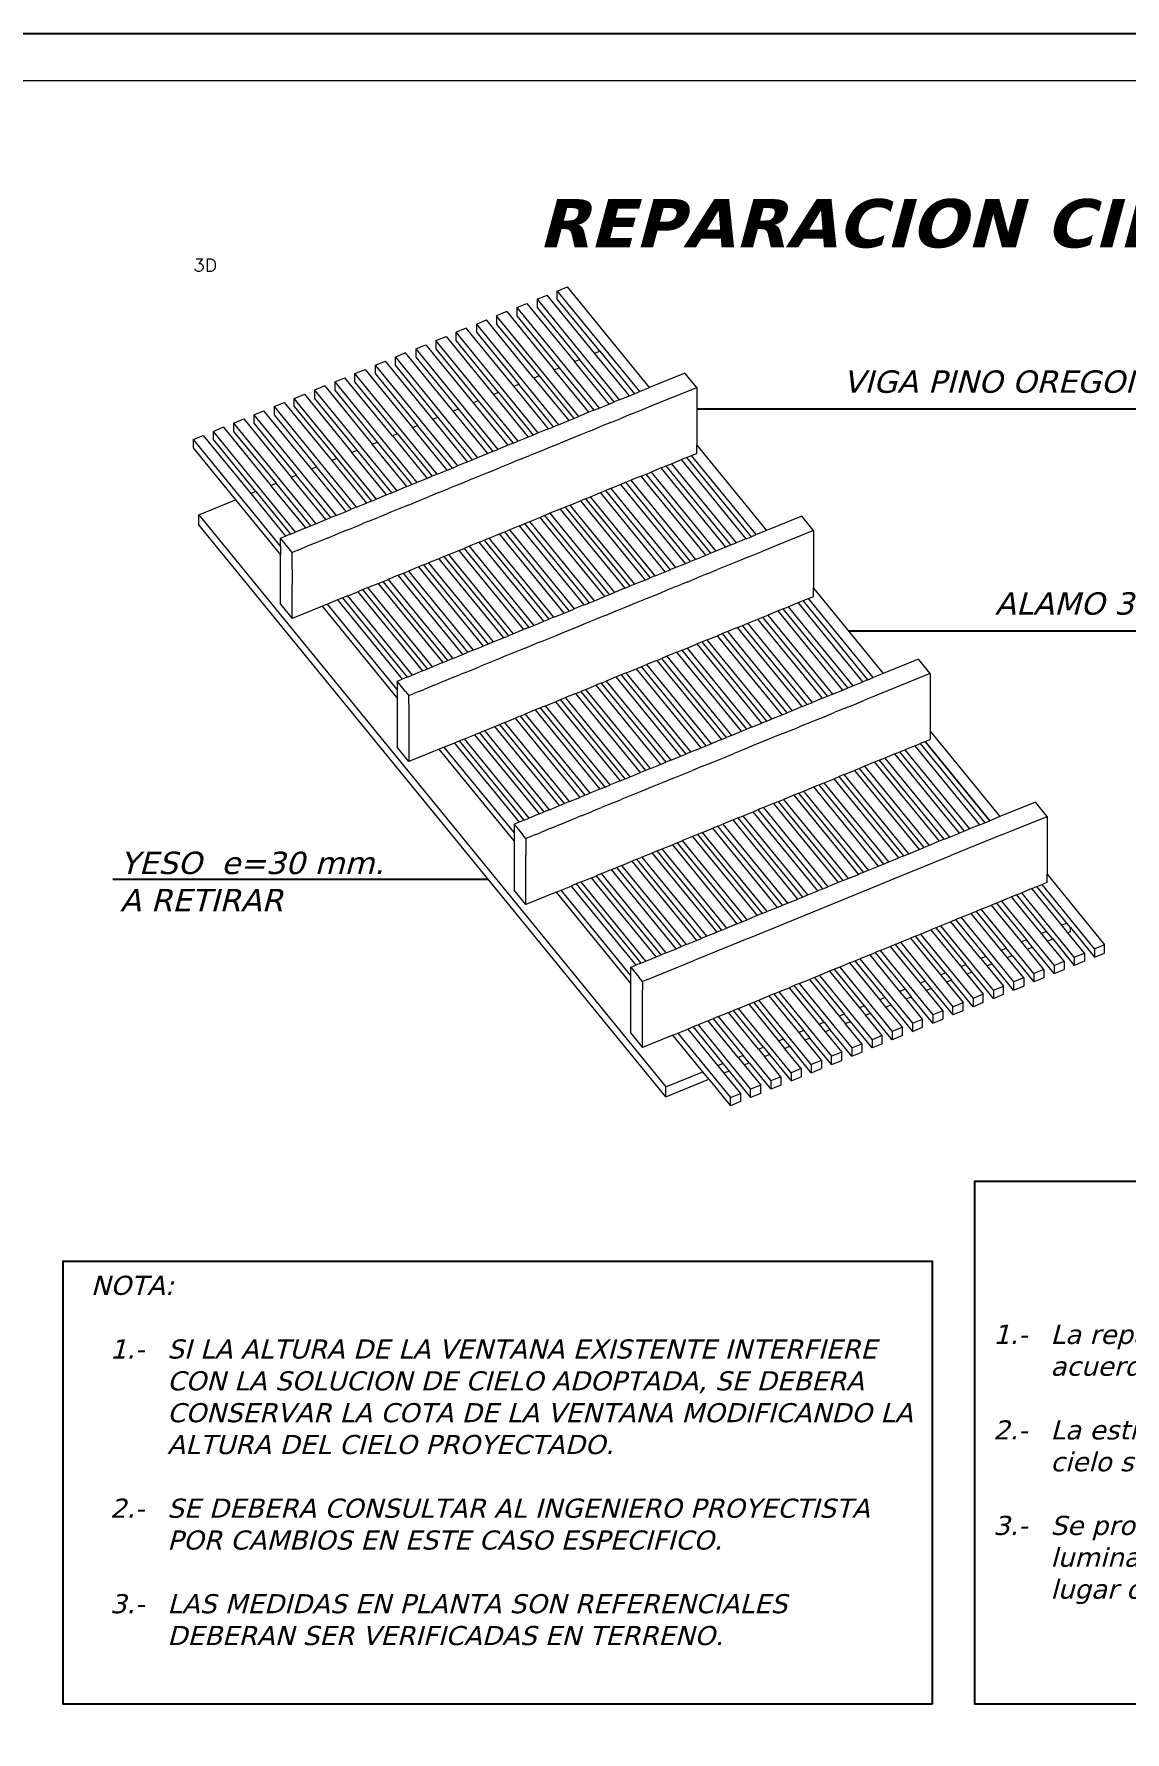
# Model space of a CAD drawing. Header units: millimetres. Extents: x 16 to 499, y 22 to 82.
# Drawn here: x 89.99 to 113.35, y 45.28 to 81.63 of the extents above; entities that cross this region are included whole.
import ezdxf
from ezdxf.enums import TextEntityAlignment as Align

# ---------------------------------------------------------------- set-up
doc = ezdxf.new("R2010")
doc.units = ezdxf.units.MM
doc.layers.add('08', color=8, linetype='Continuous')
doc.layers.add('GC_Formato Gases Clínicos', color=7, linetype='Continuous')
for name, color, linetype, lineweight in [('BARRAS_DE_ACERO', 7, 'Continuous', 9), ('MUROS', 7, 'Continuous', 18), ('TITULOS', 9, 'Continuous', 0)]:
    doc.layers.add(name, color=color, linetype=linetype, lineweight=lineweight)
doc.styles.add('1', font='romans.shx', dxfattribs={"height": 40})
doc.styles.add('CYPETXT', font='romans__.ttf', dxfattribs={"height": 0.2})
doc.styles.add('style2', font='arial.ttf')
pattern_1 = [(0, (0, 0), (0, 6.985), [5.08, -1.905]), (90, (0, 0), (-6.985, 4e-16), [5.08, -1.905])]

msp = doc.modelspace()

# ---------------------------------------------------------------- hatches: boundary and pattern name
h = msp.add_hatch()
h.set_pattern_fill('ANGLE', color=3)
h.set_pattern_definition(pattern_1)
edge = h.paths.add_edge_path()
edge.add_arc((83.011, 69.767), 0.214, 0, 360)
edge = h.paths.add_edge_path()
edge.add_arc((80.594, 68.363), 0.214, 0, 360)
edge = h.paths.add_edge_path()
edge.add_arc((78.152, 66.953), 0.214, 0, 360)
edge = h.paths.add_edge_path()
edge.add_arc((103.928, 69.739), 0.124, 0, 360)
h = msp.add_hatch()
h.set_pattern_fill('ANGLE', color=3)
h.set_pattern_definition(pattern_1)
edge = h.paths.add_edge_path()
edge.add_arc((103.928, 69.739), 0.124, 0, 360)

# ---------------------------------------------------------------- linework, layer by layer
at = {"color": 2}
for p, q in [((104.179, 73.602), (123.979, 73.602)), ((107.425, 68.851), (121.67, 68.851)), ((91.684, 63.534), (99.714, 63.534))]:
    msp.add_line(p, q, dxfattribs=at)
for points in [[(129.842, 45.87), (110.13, 45.87), (110.13, 57.068), (129.842, 57.068)], [(109.219, 45.87), (90.617, 45.87), (90.617, 55.36), (109.219, 55.36)]]:
    msp.add_lwpolyline(points, close=True, dxfattribs=at)
at = {"layer": '08', "linetype": 'Continuous'}
msp.add_lwpolyline([(16.224, 81.63), (16.224, 22.23), (133.626, 22.23), (133.626, 81.63), (16.224, 81.63)], dxfattribs=at)
at = {"layer": 'BARRAS_DE_ACERO'}
for p, q in [((100.763, 75.95), (100.979, 76.038)), ((101.995, 74.794), (100.979, 76.038)), ((101.196, 76.127), (101.412, 76.215)), ((101.196, 76.127), (102.954, 73.973)), ((101.196, 75.95), (101.196, 76.127)), ((100.113, 75.685), (99.897, 75.596)), ((100.113, 75.685), (101.129, 74.441)), ((100.33, 75.773), (100.546, 75.862)), ((100.33, 75.773), (102.089, 73.619)), ((100.33, 75.773), (100.33, 75.596)), ((100.546, 75.862), (101.562, 74.618)), ((100.763, 75.95), (102.521, 73.796)), ((100.763, 75.95), (100.763, 75.773)), ((100.763, 75.773), (101.67, 74.662)), ((102.103, 74.839), (101.196, 75.95)), ((99.247, 75.331), (99.03, 75.243)), ((100.263, 74.087), (99.247, 75.331)), ((99.464, 75.42), (99.68, 75.508)), ((99.464, 75.42), (101.223, 73.265)), ((99.464, 75.42), (99.464, 75.243)), ((100.696, 74.264), (99.68, 75.508)), ((101.656, 73.442), (99.897, 75.596)), ((99.897, 75.596), (99.897, 75.42)), ((99.897, 75.42), (100.804, 74.308)), ((100.33, 75.596), (101.237, 74.485)), ((98.164, 74.889), (98.381, 74.978)), ((98.381, 74.978), (99.397, 73.734)), ((98.597, 75.066), (98.814, 75.154)), ((100.356, 72.912), (98.597, 75.066)), ((98.597, 75.066), (98.597, 74.889)), ((98.814, 75.154), (99.83, 73.91)), ((100.789, 73.089), (99.03, 75.243)), ((99.03, 75.066), (99.03, 75.243)), ((99.938, 73.955), (99.03, 75.066)), ((99.464, 75.243), (100.371, 74.131)), ((97.298, 74.536), (97.515, 74.624)), ((97.298, 74.536), (99.057, 72.381)), ((97.298, 74.536), (97.298, 74.359)), ((98.531, 73.38), (97.515, 74.624)), ((97.948, 74.801), (97.731, 74.713)), ((97.731, 74.713), (99.49, 72.558)), ((97.731, 74.536), (97.731, 74.713)), ((98.639, 73.424), (97.731, 74.536)), ((98.964, 73.557), (97.948, 74.801)), ((98.164, 74.889), (99.923, 72.735)), ((98.164, 74.889), (98.164, 74.713)), ((98.164, 74.713), (99.072, 73.601)), ((98.597, 74.889), (99.505, 73.778)), ((101.562, 74.618), (101.67, 74.662)), ((101.995, 74.794), (102.103, 74.839)), ((102.738, 73.884), (101.995, 74.794)), ((96.432, 74.182), (96.649, 74.271)), ((96.432, 74.182), (98.192, 72.028)), ((96.432, 74.182), (96.432, 74.005)), ((97.665, 73.027), (96.649, 74.271)), ((96.865, 74.359), (97.082, 74.447)), ((98.624, 72.205), (96.865, 74.359)), ((96.865, 74.182), (96.865, 74.359)), ((97.773, 73.071), (96.865, 74.182)), ((97.082, 74.447), (98.098, 73.203)), ((97.298, 74.359), (98.206, 73.248)), ((100.804, 74.308), (101.547, 73.398)), ((101.129, 74.441), (101.237, 74.485)), ((101.872, 73.531), (101.129, 74.441)), ((101.237, 74.485), (101.98, 73.575)), ((103.929, 74.37), (103.171, 74.061)), ((104.179, 74.064), (103.929, 74.37)), ((95.566, 73.829), (95.783, 73.917)), ((97.325, 71.674), (95.566, 73.829)), ((95.566, 73.652), (95.566, 73.829)), ((95.783, 73.917), (96.799, 72.673)), ((96.216, 74.094), (95.999, 74.005)), ((95.999, 74.005), (97.758, 71.851)), ((95.999, 74.005), (95.999, 73.829)), ((95.999, 73.829), (96.907, 72.717)), ((96.216, 74.094), (97.232, 72.85)), ((96.432, 74.005), (97.34, 72.894)), ((99.938, 73.955), (100.681, 73.044)), ((100.263, 74.087), (100.371, 74.131)), ((101.006, 73.177), (100.263, 74.087)), ((102.521, 73.796), (102.738, 73.884)), ((102.738, 73.884), (102.846, 73.928)), ((103.204, 73.666), (104.179, 74.064)), ((104.179, 74.064), (104.179, 72.827)), ((94.7, 73.475), (94.917, 73.564)), ((94.7, 73.475), (94.7, 73.298)), ((95.133, 73.652), (95.35, 73.74)), ((95.133, 73.652), (96.892, 71.498)), ((95.133, 73.652), (95.133, 73.475)), ((95.133, 73.475), (96.041, 72.364)), ((95.35, 73.74), (96.366, 72.496)), ((95.566, 73.652), (96.474, 72.54)), ((98.964, 73.557), (99.072, 73.601)), ((99.707, 72.647), (98.964, 73.557)), ((99.072, 73.601), (99.815, 72.691)), ((99.505, 73.778), (100.248, 72.868)), ((101.872, 73.531), (101.656, 73.442)), ((101.98, 73.575), (101.872, 73.531)), ((101.98, 73.575), (102.089, 73.619)), ((102.521, 73.796), (102.413, 73.752)), ((102.771, 73.49), (102.555, 73.401)), ((102.771, 73.49), (102.988, 73.578)), ((102.988, 73.578), (103.204, 73.666)), ((94.051, 73.21), (93.834, 73.122)), ((95.593, 70.967), (93.834, 73.122)), ((93.834, 72.945), (93.834, 73.122)), ((94.051, 73.21), (95.067, 71.966)), ((94.267, 73.298), (94.484, 73.387)), ((94.267, 73.298), (94.267, 73.122)), ((94.267, 73.122), (95.175, 72.01)), ((94.484, 73.387), (95.5, 72.143)), ((94.7, 73.298), (95.608, 72.187)), ((98.098, 73.203), (98.206, 73.248)), ((98.841, 72.293), (98.098, 73.203)), ((98.531, 73.38), (98.639, 73.424)), ((99.274, 72.47), (98.531, 73.38)), ((100.789, 73.089), (100.681, 73.044)), ((101.006, 73.177), (100.789, 73.089)), ((101.223, 73.265), (101.114, 73.221)), ((101.223, 73.265), (101.439, 73.354)), ((101.905, 73.136), (101.689, 73.048)), ((101.905, 73.136), (102.122, 73.224)), ((102.338, 73.313), (102.122, 73.224)), ((102.338, 73.313), (102.555, 73.401)), ((93.401, 72.945), (93.618, 73.033)), ((93.401, 72.945), (93.401, 72.768)), ((93.401, 72.768), (94.309, 71.657)), ((93.618, 73.033), (94.634, 71.789)), ((94.742, 71.833), (93.834, 72.945)), ((96.799, 72.673), (96.907, 72.717)), ((96.907, 72.717), (97.65, 71.807)), ((97.232, 72.85), (97.34, 72.894)), ((97.975, 71.939), (97.232, 72.85)), ((97.34, 72.894), (98.083, 71.984)), ((97.773, 73.071), (98.516, 72.16)), ((99.815, 72.691), (99.923, 72.735)), ((100.14, 72.823), (99.923, 72.735)), ((100.248, 72.868), (100.14, 72.823)), ((100.248, 72.868), (100.356, 72.912)), ((100.573, 73), (100.356, 72.912)), ((100.681, 73.044), (100.573, 73)), ((100.823, 72.694), (101.039, 72.782)), ((101.039, 72.782), (101.256, 72.871)), ((101.689, 73.048), (101.256, 72.871)), ((104.179, 72.827), (105.671, 70.999)), ((104.179, 72.65), (104.179, 72.827)), ((95.933, 72.32), (96.041, 72.364)), ((96.474, 72.54), (97.217, 71.63)), ((97.542, 71.763), (96.799, 72.673)), ((98.949, 72.337), (99.057, 72.381)), ((99.274, 72.47), (99.057, 72.381)), ((99.49, 72.558), (99.382, 72.514)), ((99.707, 72.647), (99.49, 72.558)), ((99.815, 72.691), (99.707, 72.647)), ((100.173, 72.429), (99.957, 72.34)), ((100.39, 72.517), (100.173, 72.429)), ((100.39, 72.517), (100.606, 72.606)), ((100.823, 72.694), (100.606, 72.606)), ((104.913, 70.69), (103.529, 72.385)), ((103.637, 72.429), (103.854, 72.517)), ((103.637, 72.429), (105.021, 70.734)), ((103.962, 72.561), (103.854, 72.517)), ((105.238, 70.822), (103.854, 72.517)), ((103.962, 72.561), (104.071, 72.606)), ((103.962, 72.561), (105.346, 70.866)), ((104.071, 72.606), (104.179, 72.65)), ((105.455, 70.911), (104.071, 72.606)), ((95.067, 71.966), (95.175, 72.01)), ((95.5, 72.143), (95.608, 72.187)), ((96.243, 71.232), (95.5, 72.143)), ((98.408, 72.116), (98.192, 72.028)), ((98.624, 72.205), (98.841, 72.293)), ((99.091, 71.987), (98.874, 71.898)), ((99.091, 71.987), (99.307, 72.075)), ((99.74, 72.252), (99.957, 72.34)), ((102.663, 72.031), (102.555, 71.987)), ((103.939, 70.292), (102.555, 71.987)), ((102.663, 72.031), (102.772, 72.075)), ((102.988, 72.164), (102.772, 72.075)), ((102.772, 72.075), (104.156, 70.38)), ((104.372, 70.469), (102.988, 72.164)), ((103.421, 72.341), (103.205, 72.252)), ((103.205, 72.252), (104.589, 70.557)), ((93.519, 71.334), (94.309, 71.657)), ((94.309, 71.657), (95.269, 70.481)), ((94.742, 71.833), (95.485, 70.923)), ((95.81, 71.056), (95.067, 71.966)), ((97.217, 71.63), (97.109, 71.586)), ((97.217, 71.63), (97.325, 71.674)), ((97.542, 71.763), (97.325, 71.674)), ((97.975, 71.939), (97.758, 71.851)), ((98.008, 71.545), (98.225, 71.633)), ((98.225, 71.633), (98.442, 71.722)), ((98.658, 71.81), (98.442, 71.722)), ((98.658, 71.81), (98.874, 71.898)), ((101.472, 71.545), (101.689, 71.633)), ((101.797, 71.678), (101.905, 71.722)), ((101.797, 71.678), (103.181, 69.983)), ((103.289, 70.027), (101.905, 71.722)), ((103.506, 70.115), (102.122, 71.81)), ((102.339, 71.899), (103.723, 70.204)), ((93.519, 71.334), (103.519, 59.087)), ((93.519, 71.122), (93.519, 71.334)), ((96.459, 71.321), (96.351, 71.277)), ((96.892, 71.498), (96.784, 71.453)), ((96.892, 71.498), (97.109, 71.586)), ((97.142, 71.191), (97.359, 71.28)), ((97.467, 71.324), (97.359, 71.28)), ((97.467, 71.324), (97.575, 71.368)), ((97.792, 71.456), (97.575, 71.368)), ((98.008, 71.545), (97.792, 71.456)), ((100.606, 71.191), (100.823, 71.28)), ((101.039, 71.368), (100.931, 71.324)), ((101.256, 71.457), (101.039, 71.368)), ((101.039, 71.368), (102.423, 69.673)), ((101.472, 71.545), (101.364, 71.501)), ((101.364, 71.501), (102.748, 69.806)), ((102.856, 69.85), (101.472, 71.545)), ((106.429, 71.308), (105.671, 70.999)), ((106.679, 71.002), (106.429, 71.308)), ((103.519, 58.874), (93.519, 71.122)), ((95.485, 70.923), (95.377, 70.879)), ((95.485, 70.923), (95.593, 70.967)), ((95.81, 71.056), (95.593, 70.967)), ((95.918, 71.1), (96.026, 71.144)), ((96.276, 70.838), (96.493, 70.926)), ((96.709, 71.015), (96.493, 70.926)), ((96.709, 71.015), (96.926, 71.103)), ((96.926, 71.103), (97.034, 71.147)), ((97.142, 71.191), (97.034, 71.147)), ((99.74, 70.838), (99.957, 70.926)), ((101.341, 69.231), (99.957, 70.926)), ((100.065, 70.97), (101.449, 69.276)), ((100.39, 71.103), (100.173, 71.015)), ((100.173, 71.015), (101.557, 69.32)), ((101.774, 69.408), (100.39, 71.103)), ((101.99, 69.497), (100.606, 71.191)), ((105.346, 70.866), (105.455, 70.911)), ((105.671, 70.999), (105.455, 70.911)), ((106.679, 71.002), (105.921, 70.693)), ((95.269, 70.835), (95.377, 70.879)), ((95.519, 70.528), (95.269, 70.835)), ((95.269, 70.658), (95.269, 70.481)), ((95.627, 70.573), (95.519, 70.528)), ((95.519, 70.175), (95.519, 70.528)), ((95.627, 70.573), (95.843, 70.661)), ((96.048, 70.744), (95.843, 70.661)), ((96.06, 70.749), (96.048, 70.744)), ((96.276, 70.838), (96.06, 70.749)), ((99.091, 70.573), (100.475, 68.878)), ((99.524, 70.749), (99.308, 70.661)), ((99.308, 70.661), (100.691, 68.966)), ((99.524, 70.749), (99.632, 70.794)), ((100.908, 69.055), (99.524, 70.749)), ((99.74, 70.838), (99.632, 70.794)), ((99.632, 70.794), (101.016, 69.099)), ((101.124, 69.143), (99.74, 70.838)), ((104.589, 70.557), (104.48, 70.513)), ((104.805, 70.646), (104.589, 70.557)), ((104.913, 70.69), (104.805, 70.646)), ((104.913, 70.69), (105.021, 70.734)), ((105.238, 70.822), (105.021, 70.734)), ((105.238, 70.822), (105.346, 70.866)), ((105.488, 70.516), (105.596, 70.56)), ((105.921, 70.693), (105.596, 70.56)), ((95.269, 69.42), (95.269, 70.481)), ((95.519, 70.175), (95.519, 69.845)), ((98.225, 70.219), (98.008, 70.131)), ((98.333, 70.263), (98.441, 70.308)), ((98.333, 70.263), (99.717, 68.568)), ((98.658, 70.396), (98.441, 70.308)), ((98.441, 70.308), (99.825, 68.613)), ((98.766, 70.44), (98.874, 70.484)), ((98.766, 70.44), (100.15, 68.745)), ((100.258, 68.789), (98.874, 70.484)), ((103.723, 70.204), (103.614, 70.159)), ((103.723, 70.204), (103.939, 70.292)), ((104.156, 70.38), (104.047, 70.336)), ((104.156, 70.38), (104.372, 70.469)), ((104.838, 70.251), (104.622, 70.163)), ((105.055, 70.339), (104.838, 70.251)), ((105.271, 70.428), (105.055, 70.339)), ((105.271, 70.428), (105.488, 70.516)), ((95.519, 69.114), (95.519, 69.845)), ((97.359, 69.866), (98.743, 68.171)), ((97.792, 70.042), (97.575, 69.954)), ((97.575, 69.954), (98.959, 68.259)), ((97.792, 70.042), (97.9, 70.087)), ((99.176, 68.347), (97.792, 70.042)), ((97.9, 70.087), (98.008, 70.131)), ((98.008, 70.131), (99.392, 68.436)), ((102.64, 69.762), (102.748, 69.806)), ((103.073, 69.938), (103.181, 69.983)), ((103.289, 70.027), (103.181, 69.983)), ((103.289, 70.027), (103.506, 70.115)), ((103.506, 70.115), (103.614, 70.159)), ((103.756, 69.809), (103.539, 69.721)), ((103.756, 69.809), (103.864, 69.853)), ((103.972, 69.897), (103.864, 69.853)), ((103.972, 69.897), (104.189, 69.986)), ((104.405, 70.074), (104.189, 69.986)), ((104.405, 70.074), (104.622, 70.163)), ((96.493, 69.512), (96.276, 69.424)), ((96.601, 69.556), (96.493, 69.512)), ((96.493, 69.512), (97.877, 67.817)), ((96.709, 69.6), (96.601, 69.556)), ((96.601, 69.556), (97.985, 67.861)), ((96.709, 69.6), (96.926, 69.689)), ((98.093, 67.905), (96.709, 69.6)), ((97.034, 69.733), (96.926, 69.689)), ((96.926, 69.689), (98.31, 67.994)), ((97.142, 69.777), (97.034, 69.733)), ((98.526, 68.082), (97.142, 69.777)), ((101.882, 69.452), (101.99, 69.497)), ((101.99, 69.497), (102.207, 69.585)), ((102.315, 69.629), (102.423, 69.673)), ((102.64, 69.762), (102.423, 69.673)), ((102.673, 69.367), (102.89, 69.456)), ((102.89, 69.456), (103.106, 69.544)), ((103.106, 69.544), (103.323, 69.632)), ((103.323, 69.632), (103.539, 69.721)), ((106.138, 69.367), (106.354, 69.455)), ((106.354, 69.455), (106.462, 69.5)), ((107.738, 67.76), (106.354, 69.455)), ((95.269, 69.42), (95.519, 69.114)), ((96.168, 69.379), (95.519, 69.114)), ((97.769, 67.419), (96.168, 69.379)), ((100.908, 69.055), (101.016, 69.099)), ((101.124, 69.143), (101.016, 69.099)), ((101.124, 69.143), (101.341, 69.231)), ((101.341, 69.231), (101.449, 69.276)), ((101.449, 69.276), (101.557, 69.32)), ((101.774, 69.408), (101.557, 69.32)), ((101.807, 69.014), (102.024, 69.102)), ((102.24, 69.19), (102.024, 69.102)), ((105.271, 69.014), (105.488, 69.102)), ((105.488, 69.102), (105.596, 69.146)), ((106.872, 67.407), (105.488, 69.102)), ((105.596, 69.146), (105.704, 69.19)), ((105.921, 69.279), (105.704, 69.19)), ((105.704, 69.19), (107.089, 67.495)), ((106.029, 69.323), (105.921, 69.279)), ((107.305, 67.584), (105.921, 69.279)), ((106.029, 69.323), (106.138, 69.367)), ((106.138, 69.367), (107.522, 67.672)), ((100.042, 68.701), (100.15, 68.745)), ((100.258, 68.789), (100.15, 68.745)), ((100.475, 68.878), (100.258, 68.789)), ((100.583, 68.922), (100.691, 68.966)), ((100.691, 68.966), (100.908, 69.055)), ((100.941, 68.66), (101.158, 68.748)), ((101.158, 68.748), (101.374, 68.837)), ((101.374, 68.837), (101.591, 68.925)), ((101.591, 68.925), (101.807, 69.014)), ((104.405, 68.66), (104.622, 68.748)), ((104.73, 68.793), (104.622, 68.748)), ((106.006, 67.053), (104.622, 68.748)), ((104.838, 68.837), (104.73, 68.793)), ((105.055, 68.925), (104.838, 68.837)), ((104.838, 68.837), (106.222, 67.142)), ((106.655, 67.318), (105.271, 69.014)), ((98.959, 68.259), (99.176, 68.347)), ((99.392, 68.436), (99.284, 68.392)), ((99.392, 68.436), (99.609, 68.524)), ((99.717, 68.568), (99.609, 68.524)), ((99.825, 68.613), (99.717, 68.568)), ((99.825, 68.613), (100.042, 68.701)), ((100.292, 68.395), (100.075, 68.306)), ((100.508, 68.483), (100.292, 68.395)), ((100.508, 68.483), (100.725, 68.572)), ((100.833, 68.616), (100.725, 68.572)), ((100.833, 68.616), (100.941, 68.66)), ((103.756, 68.395), (103.864, 68.439)), ((105.14, 66.7), (103.756, 68.395)), ((103.864, 68.439), (103.972, 68.483)), ((103.864, 68.439), (105.248, 66.744)), ((103.972, 68.483), (104.189, 68.572)), ((104.297, 68.616), (104.189, 68.572)), ((104.405, 68.66), (104.297, 68.616)), ((105.681, 66.921), (104.297, 68.616)), ((105.789, 66.965), (104.405, 68.66)), ((98.31, 67.994), (98.093, 67.905)), ((98.418, 68.038), (98.526, 68.082)), ((98.743, 68.171), (98.526, 68.082)), ((98.959, 68.259), (98.851, 68.215)), ((99.209, 67.953), (99.426, 68.041)), ((99.426, 68.041), (99.534, 68.085)), ((99.642, 68.13), (99.534, 68.085)), ((99.859, 68.218), (99.642, 68.13)), ((99.967, 68.262), (99.859, 68.218)), ((100.075, 68.306), (99.967, 68.262)), ((102.673, 67.953), (102.89, 68.041)), ((104.274, 66.346), (102.89, 68.041)), ((103.323, 68.218), (103.106, 68.13)), ((103.106, 68.13), (104.49, 66.435)), ((103.323, 68.218), (103.431, 68.262)), ((103.323, 68.218), (104.707, 66.523)), ((103.539, 68.306), (104.923, 66.611)), ((108.929, 68.246), (108.171, 67.937)), ((109.179, 67.94), (108.929, 68.246)), ((97.769, 67.773), (97.877, 67.817)), ((97.985, 67.861), (97.877, 67.817)), ((97.985, 67.861), (98.093, 67.905)), ((98.56, 67.688), (98.343, 67.599)), ((98.56, 67.688), (98.668, 67.732)), ((98.993, 67.864), (99.101, 67.909)), ((99.209, 67.953), (99.101, 67.909)), ((101.807, 67.599), (102.024, 67.688)), ((102.132, 67.732), (102.24, 67.776)), ((102.132, 67.732), (103.516, 66.037)), ((102.457, 67.865), (102.24, 67.776)), ((102.24, 67.776), (103.624, 66.081)), ((102.565, 67.909), (102.457, 67.865)), ((103.841, 66.17), (102.457, 67.865)), ((102.673, 67.953), (102.565, 67.909)), ((102.565, 67.909), (103.949, 66.214)), ((104.057, 66.258), (102.673, 67.953)), ((107.413, 67.628), (107.522, 67.672)), ((107.522, 67.672), (107.738, 67.76)), ((107.846, 67.805), (107.738, 67.76)), ((108.171, 67.937), (107.955, 67.849)), ((108.421, 67.631), (107.988, 67.454)), ((109.179, 67.94), (108.421, 67.631)), ((109.179, 67.94), (109.179, 66.703)), ((97.769, 67.419), (97.769, 66.359)), ((97.948, 67.553), (98.019, 67.467)), ((98.019, 67.29), (98.019, 67.113)), ((98.235, 67.555), (98.127, 67.511)), ((98.235, 67.555), (98.343, 67.599)), ((100.941, 67.246), (101.158, 67.334)), ((101.158, 67.334), (101.266, 67.378)), ((101.158, 67.334), (102.542, 65.639)), ((101.266, 67.378), (101.374, 67.423)), ((101.591, 67.511), (101.374, 67.423)), ((102.758, 65.728), (101.374, 67.423)), ((101.591, 67.511), (101.699, 67.555)), ((102.975, 65.816), (101.591, 67.511)), ((101.807, 67.599), (101.699, 67.555)), ((101.699, 67.555), (103.083, 65.86)), ((103.191, 65.904), (101.807, 67.599)), ((106.547, 67.274), (106.655, 67.318)), ((106.872, 67.407), (106.655, 67.318)), ((106.98, 67.451), (107.089, 67.495)), ((107.089, 67.495), (107.305, 67.584)), ((107.988, 67.454), (107.771, 67.366)), ((98.019, 67.113), (98.019, 66.052)), ((100.4, 67.025), (100.292, 66.981)), ((100.292, 66.981), (101.676, 65.286)), ((100.4, 67.025), (100.508, 67.069)), ((100.725, 67.157), (100.508, 67.069)), ((100.508, 67.069), (101.892, 65.374)), ((100.833, 67.202), (100.725, 67.157)), ((100.725, 67.157), (102.109, 65.462)), ((100.941, 67.246), (100.833, 67.202)), ((102.217, 65.507), (100.833, 67.202)), ((102.325, 65.551), (100.941, 67.246)), ((105.681, 66.921), (105.573, 66.877)), ((105.681, 66.921), (105.789, 66.965)), ((105.789, 66.965), (106.006, 67.053)), ((106.472, 66.836), (106.689, 66.924)), ((106.689, 66.924), (106.905, 67.012)), ((106.905, 67.012), (107.122, 67.101)), ((107.338, 67.189), (107.122, 67.101)), ((99.101, 66.494), (99.209, 66.539)), ((99.209, 66.539), (99.426, 66.627)), ((100.593, 64.844), (99.209, 66.539)), ((99.534, 66.671), (99.426, 66.627)), ((99.426, 66.627), (100.81, 64.932)), ((99.642, 66.715), (99.859, 66.804)), ((99.859, 66.804), (99.967, 66.848)), ((101.243, 65.109), (99.859, 66.804)), ((100.075, 66.892), (99.967, 66.848)), ((104.923, 66.611), (104.815, 66.567)), ((104.923, 66.611), (105.14, 66.7)), ((105.14, 66.7), (105.248, 66.744)), ((105.356, 66.788), (105.248, 66.744)), ((106.039, 66.659), (105.39, 66.394)), ((106.039, 66.659), (106.256, 66.747)), ((106.256, 66.747), (106.364, 66.791)), ((106.472, 66.836), (106.364, 66.791)), ((109.179, 66.703), (109.179, 66.526)), ((109.179, 66.703), (110.671, 64.875)), ((98.019, 66.052), (97.769, 66.359)), ((98.668, 66.318), (98.019, 66.052)), ((100.269, 64.357), (98.668, 66.318)), ((98.993, 66.45), (98.776, 66.362)), ((99.101, 66.494), (98.993, 66.45)), ((98.993, 66.45), (100.377, 64.755)), ((100.485, 64.799), (99.101, 66.494)), ((103.624, 66.081), (103.841, 66.17)), ((103.841, 66.17), (103.949, 66.214)), ((104.057, 66.258), (103.949, 66.214)), ((104.057, 66.258), (104.274, 66.346)), ((104.382, 66.39), (104.49, 66.435)), ((104.707, 66.523), (104.49, 66.435)), ((104.74, 66.128), (104.957, 66.217)), ((105.173, 66.305), (104.957, 66.217)), ((105.39, 66.394), (105.173, 66.305)), ((108.421, 66.217), (108.205, 66.128)), ((109.805, 64.522), (108.421, 66.217)), ((109.913, 64.566), (108.529, 66.261)), ((108.854, 66.393), (108.638, 66.305)), ((108.638, 66.305), (110.021, 64.61)), ((108.854, 66.393), (108.962, 66.438)), ((110.238, 64.699), (108.854, 66.393)), ((109.071, 66.482), (110.455, 64.787)), ((102.758, 65.728), (102.975, 65.816)), ((103.083, 65.86), (102.975, 65.816)), ((103.191, 65.904), (103.083, 65.86)), ((103.191, 65.904), (103.408, 65.993)), ((103.408, 65.993), (103.516, 66.037)), ((103.624, 66.081), (103.516, 66.037)), ((103.874, 65.775), (104.091, 65.863)), ((104.307, 65.952), (104.091, 65.863)), ((104.307, 65.952), (104.524, 66.04)), ((104.524, 66.04), (104.74, 66.128)), ((107.339, 65.775), (107.555, 65.863)), ((107.772, 65.952), (109.155, 64.257)), ((108.205, 66.128), (108.096, 66.084)), ((109.48, 64.389), (108.096, 66.084)), ((108.205, 66.128), (109.588, 64.433)), ((102.217, 65.507), (102.325, 65.551)), ((102.542, 65.639), (102.325, 65.551)), ((102.65, 65.683), (102.758, 65.728)), ((103.225, 65.51), (103.008, 65.421)), ((103.333, 65.554), (103.225, 65.51)), ((103.441, 65.598), (103.333, 65.554)), ((103.658, 65.687), (103.441, 65.598)), ((103.658, 65.687), (103.874, 65.775)), ((106.472, 65.421), (106.689, 65.51)), ((108.073, 63.815), (106.689, 65.51)), ((106.797, 65.554), (108.181, 63.859)), ((106.905, 65.598), (107.122, 65.686)), ((108.289, 63.903), (106.905, 65.598)), ((107.122, 65.686), (107.23, 65.731)), ((108.506, 63.991), (107.122, 65.686)), ((107.339, 65.775), (107.23, 65.731)), ((108.614, 64.036), (107.23, 65.731)), ((108.722, 64.08), (107.339, 65.775)), ((101.026, 65.02), (101.243, 65.109)), ((101.459, 65.197), (101.351, 65.153)), ((101.459, 65.197), (101.676, 65.286)), ((101.784, 65.33), (101.676, 65.286)), ((102.467, 65.2), (102.575, 65.245)), ((105.823, 65.156), (105.606, 65.068)), ((105.931, 65.2), (106.039, 65.244)), ((107.315, 63.505), (105.931, 65.2)), ((106.256, 65.333), (106.039, 65.244)), ((106.039, 65.244), (107.423, 63.549)), ((106.364, 65.377), (106.472, 65.421)), ((107.748, 63.682), (106.364, 65.377)), ((107.856, 63.726), (106.472, 65.421)), ((111.679, 64.878), (111.429, 65.185)), ((100.485, 64.799), (100.593, 64.844)), ((100.81, 64.932), (100.593, 64.844)), ((101.026, 65.02), (100.918, 64.976)), ((101.276, 64.714), (101.168, 64.67)), ((101.709, 64.891), (101.601, 64.847)), ((101.709, 64.891), (101.926, 64.979)), ((102.034, 65.024), (101.926, 64.979)), ((102.034, 65.024), (102.142, 65.068)), ((104.632, 64.67), (104.74, 64.714)), ((104.957, 64.803), (104.74, 64.714)), ((104.74, 64.714), (106.124, 63.019)), ((105.065, 64.847), (104.957, 64.803)), ((106.341, 63.108), (104.957, 64.803)), ((105.065, 64.847), (105.173, 64.891)), ((106.449, 63.152), (105.065, 64.847)), ((105.173, 64.891), (105.39, 64.979)), ((106.557, 63.196), (105.173, 64.891)), ((105.39, 64.979), (105.498, 65.023)), ((106.774, 63.284), (105.39, 64.979)), ((105.606, 65.068), (105.498, 65.023)), ((106.882, 63.328), (105.498, 65.023)), ((105.606, 65.068), (106.99, 63.373)), ((110.238, 64.699), (110.346, 64.743)), ((110.454, 64.787), (110.455, 64.787)), ((110.921, 64.569), (111.679, 64.878)), ((111.679, 64.878), (111.679, 63.641)), ((100.269, 64.711), (100.269, 64.534)), ((100.269, 64.534), (100.269, 64.357)), ((100.269, 64.357), (100.269, 63.297)), ((100.519, 64.405), (100.448, 64.492)), ((100.627, 64.449), (100.519, 64.405)), ((100.519, 64.405), (100.519, 64.228)), ((100.735, 64.493), (100.627, 64.449)), ((100.735, 64.493), (100.843, 64.537)), ((101.06, 64.626), (100.843, 64.537)), ((101.06, 64.626), (101.168, 64.67)), ((103.766, 64.316), (103.874, 64.361)), ((104.091, 64.449), (103.874, 64.361)), ((105.258, 62.666), (103.874, 64.361)), ((104.199, 64.493), (104.091, 64.449)), ((104.091, 64.449), (105.475, 62.754)), ((104.307, 64.537), (104.199, 64.493)), ((104.199, 64.493), (105.583, 62.798)), ((104.307, 64.537), (104.524, 64.626)), ((105.691, 62.842), (104.307, 64.537)), ((104.632, 64.67), (104.524, 64.626)), ((105.908, 62.931), (104.524, 64.626)), ((109.48, 64.389), (109.372, 64.345)), ((109.48, 64.389), (109.588, 64.433)), ((109.588, 64.433), (109.805, 64.522)), ((110.704, 64.481), (109.622, 64.039)), ((110.704, 64.481), (110.921, 64.569)), ((100.519, 64.228), (100.519, 64.051)), ((100.519, 62.991), (100.519, 64.051)), ((102.9, 63.963), (103.008, 64.007)), ((103.225, 64.095), (103.008, 64.007)), ((103.008, 64.007), (104.392, 62.312)), ((103.333, 64.14), (103.225, 64.095)), ((103.225, 64.095), (104.609, 62.4)), ((103.333, 64.14), (103.441, 64.184)), ((104.717, 62.445), (103.333, 64.14)), ((103.441, 64.184), (103.658, 64.272)), ((104.825, 62.489), (103.441, 64.184)), ((108.289, 63.903), (108.506, 63.991)), ((108.431, 63.553), (109.622, 64.039)), ((108.614, 64.036), (108.506, 63.991)), ((102.142, 63.653), (102.034, 63.609)), ((102.359, 63.742), (102.467, 63.786)), ((103.743, 62.047), (102.359, 63.742)), ((102.575, 63.83), (102.792, 63.919)), ((102.9, 63.963), (102.792, 63.919)), ((102.792, 63.919), (104.176, 62.224)), ((107.423, 63.549), (107.64, 63.638)), ((107.748, 63.682), (107.64, 63.638)), ((107.748, 63.682), (107.856, 63.726)), ((107.856, 63.726), (108.073, 63.815)), ((108.073, 63.815), (108.181, 63.859)), ((108.181, 63.859), (108.289, 63.903)), ((111.679, 63.641), (112.912, 62.131)), ((111.679, 63.464), (111.679, 63.641)), ((100.519, 62.991), (100.269, 63.297)), ((101.168, 63.256), (101.276, 63.3)), ((102.769, 61.472), (101.276, 63.3)), ((101.601, 63.432), (101.493, 63.388)), ((101.709, 63.477), (101.601, 63.432)), ((101.601, 63.432), (102.985, 61.737)), ((103.093, 61.782), (101.709, 63.477)), ((103.31, 61.87), (101.926, 63.565)), ((105.292, 62.271), (107.89, 63.332)), ((106.557, 63.196), (106.774, 63.284)), ((106.882, 63.328), (106.774, 63.284)), ((106.882, 63.328), (106.99, 63.373)), ((107.315, 63.505), (107.423, 63.549)), ((107.89, 63.332), (108.431, 63.553)), ((111.354, 63.332), (111.138, 63.243)), ((111.995, 62.547), (111.354, 63.332)), ((112.103, 62.591), (111.462, 63.376)), ((111.679, 63.464), (111.571, 63.42)), ((112.696, 62.042), (111.571, 63.42)), ((101.168, 63.256), (100.519, 62.991)), ((105.908, 62.931), (105.691, 62.842)), ((106.016, 62.975), (106.124, 63.019)), ((106.124, 63.019), (106.341, 63.108)), ((110.272, 62.89), (110.488, 62.978)), ((110.596, 63.022), (110.488, 62.978)), ((110.921, 63.155), (110.705, 63.066)), ((111.029, 63.199), (110.921, 63.155)), ((111.562, 62.37), (110.921, 63.155)), ((111.029, 63.199), (111.138, 63.243)), ((111.67, 62.414), (111.029, 63.199)), ((112.263, 61.865), (111.138, 63.243)), ((105.042, 62.577), (104.825, 62.489)), ((105.15, 62.621), (105.258, 62.666)), ((105.583, 62.798), (105.691, 62.842)), ((109.405, 62.536), (109.297, 62.492)), ((109.622, 62.625), (109.405, 62.536)), ((110.53, 61.158), (109.405, 62.536)), ((109.73, 62.669), (109.622, 62.625)), ((110.263, 61.84), (109.622, 62.625)), ((109.839, 62.713), (109.73, 62.669)), ((109.839, 62.713), (110.964, 61.335)), ((110.696, 62.017), (110.055, 62.801)), ((111.397, 61.512), (110.272, 62.89)), ((112.103, 62.591), (111.995, 62.547)), ((112.179, 62.498), (112.103, 62.591)), ((103.959, 62.135), (104.176, 62.224)), ((105.292, 62.271), (104.209, 61.829)), ((104.392, 62.312), (104.284, 62.268)), ((104.392, 62.312), (104.609, 62.4)), ((104.717, 62.445), (104.609, 62.4)), ((104.717, 62.445), (104.825, 62.489)), ((108.431, 62.138), (108.539, 62.183)), ((108.539, 62.183), (108.756, 62.271)), ((108.864, 62.315), (108.972, 62.359)), ((108.972, 62.359), (109.189, 62.448)), ((108.972, 62.359), (110.097, 60.982)), ((109.297, 62.492), (109.938, 61.707)), ((111.237, 62.238), (111.129, 62.193)), ((111.67, 62.414), (111.562, 62.37)), ((111.692, 62.211), (111.562, 62.37)), ((111.8, 62.255), (112.263, 61.689)), ((112.179, 62.41), (112.125, 62.388)), ((112.179, 62.498), (112.696, 61.865)), ((112.179, 62.41), (112.179, 62.498)), ((103.093, 61.782), (103.31, 61.87)), ((103.526, 61.958), (103.418, 61.914)), ((103.526, 61.958), (103.743, 62.047)), ((103.959, 62.135), (103.851, 62.091)), ((104.209, 61.829), (104.101, 61.785)), ((107.565, 61.785), (107.673, 61.829)), ((107.89, 61.917), (107.673, 61.829)), ((107.673, 61.829), (108.798, 60.451)), ((107.89, 61.917), (107.998, 61.962)), ((108.531, 61.133), (107.89, 61.917)), ((108.106, 62.006), (108.323, 62.094)), ((108.106, 62.006), (109.231, 60.628)), ((108.431, 62.138), (109.072, 61.354)), ((110.263, 61.84), (110.393, 61.681)), ((110.696, 62.017), (110.804, 62.061)), ((110.826, 61.858), (110.696, 62.017)), ((110.934, 61.902), (111.397, 61.335)), ((111.83, 61.512), (111.367, 62.078)), ((112.263, 61.865), (112.479, 61.954)), ((112.263, 61.865), (112.263, 61.689)), ((112.479, 61.954), (112.479, 61.777)), ((112.912, 62.131), (112.696, 62.042)), ((112.696, 62.042), (112.696, 61.865)), ((112.696, 61.865), (112.912, 61.954)), ((112.912, 61.954), (112.912, 62.131)), ((102.769, 61.649), (102.877, 61.693)), ((102.769, 61.472), (102.769, 61.649)), ((102.769, 61.649), (102.948, 61.43)), ((102.985, 61.737), (102.877, 61.693)), ((102.985, 61.737), (103.093, 61.782)), ((103.127, 61.387), (104.101, 61.785)), ((106.807, 61.476), (106.699, 61.431)), ((107.024, 61.564), (106.807, 61.476)), ((106.807, 61.476), (107.932, 60.098)), ((107.24, 61.652), (107.132, 61.608)), ((107.773, 60.823), (107.132, 61.608)), ((107.457, 61.741), (107.24, 61.652)), ((107.24, 61.652), (108.365, 60.274)), ((107.457, 61.741), (107.565, 61.785)), ((108.098, 60.956), (107.457, 61.741)), ((107.565, 61.785), (108.206, 61)), ((109.397, 61.486), (109.526, 61.327)), ((109.505, 61.531), (109.635, 61.372)), ((109.83, 61.663), (109.959, 61.504)), ((109.959, 61.504), (110.314, 61.07)), ((110.53, 60.982), (110.068, 61.548)), ((110.393, 61.681), (110.747, 61.247)), ((110.964, 61.158), (110.501, 61.725)), ((111.613, 61.6), (111.397, 61.512)), ((111.397, 61.512), (111.397, 61.335)), ((111.613, 61.6), (111.613, 61.423)), ((112.046, 61.777), (112.046, 61.6)), ((112.479, 61.777), (112.263, 61.689)), ((102.769, 60.235), (102.769, 61.296)), ((103.019, 61.343), (102.948, 61.43)), ((105.833, 61.078), (105.941, 61.122)), ((105.833, 61.078), (106.474, 60.293)), ((105.941, 61.122), (106.158, 61.21)), ((105.941, 61.122), (107.066, 59.744)), ((106.374, 61.299), (106.266, 61.255)), ((106.907, 60.47), (106.266, 61.255)), ((106.374, 61.299), (106.591, 61.387)), ((106.374, 61.299), (107.499, 59.921)), ((106.699, 61.431), (107.34, 60.647)), ((108.639, 61.177), (108.531, 61.133)), ((108.66, 60.974), (108.531, 61.133)), ((108.639, 61.177), (108.769, 61.018)), ((109.072, 61.354), (109.202, 61.195)), ((109.202, 61.195), (109.093, 61.151)), ((109.093, 61.151), (109.448, 60.716)), ((109.202, 61.195), (109.664, 60.628)), ((109.635, 61.372), (109.526, 61.327)), ((109.526, 61.327), (109.881, 60.893)), ((110.097, 60.805), (109.635, 61.372)), ((110.53, 61.158), (110.747, 61.247)), ((110.53, 61.158), (110.53, 60.982)), ((110.747, 61.07), (110.747, 61.247)), ((111.18, 61.423), (110.964, 61.335)), ((110.964, 61.335), (110.964, 61.158)), ((110.964, 61.158), (111.18, 61.247)), ((111.18, 61.423), (111.18, 61.247)), ((111.613, 61.423), (111.397, 61.335)), ((105.292, 60.857), (105.933, 60.072)), ((106.633, 59.567), (105.508, 60.945)), ((108.098, 60.956), (108.206, 61)), ((108.227, 60.797), (108.098, 60.956)), ((108.206, 61), (108.336, 60.841)), ((108.227, 60.797), (108.336, 60.841)), ((108.582, 60.363), (108.227, 60.797)), ((108.336, 60.841), (108.798, 60.274)), ((108.66, 60.974), (108.769, 61.018)), ((109.015, 60.54), (108.66, 60.974)), ((109.231, 60.451), (108.769, 61.018)), ((109.448, 60.716), (109.231, 60.628)), ((109.448, 60.716), (109.448, 60.54)), ((109.664, 60.628), (109.664, 60.805)), ((109.881, 60.716), (109.664, 60.628)), ((109.881, 60.716), (109.881, 60.893)), ((110.314, 61.07), (110.097, 60.982)), ((110.097, 60.982), (110.097, 60.805)), ((110.314, 60.893), (110.097, 60.805)), ((110.314, 60.893), (110.314, 61.07)), ((110.53, 60.982), (110.747, 61.07)), ((104.209, 60.415), (104.101, 60.371)), ((104.101, 60.371), (104.742, 59.586)), ((104.426, 60.503), (104.209, 60.415)), ((104.209, 60.415), (105.334, 59.037)), ((104.534, 60.547), (104.426, 60.503)), ((105.067, 59.719), (104.426, 60.503)), ((104.642, 60.592), (104.534, 60.547)), ((104.534, 60.547), (105.175, 59.763)), ((104.642, 60.592), (105.767, 59.214)), ((105.5, 59.895), (104.859, 60.68)), ((106.907, 60.47), (107.037, 60.311)), ((107.716, 60.009), (107.361, 60.443)), ((107.932, 59.921), (107.47, 60.488)), ((108.149, 60.186), (107.794, 60.62)), ((108.365, 60.098), (107.903, 60.664)), ((108.582, 60.363), (108.365, 60.274)), ((108.582, 60.186), (108.582, 60.363)), ((108.798, 60.451), (109.015, 60.54)), ((108.798, 60.451), (108.798, 60.274)), ((108.798, 60.274), (109.015, 60.363)), ((109.015, 60.363), (109.015, 60.54)), ((109.231, 60.628), (109.231, 60.451)), ((109.231, 60.451), (109.448, 60.54)), ((102.769, 60.235), (103.019, 59.929)), ((103.668, 60.194), (103.776, 60.238)), ((103.776, 60.238), (103.993, 60.326)), ((103.776, 60.238), (104.901, 58.86)), ((105.933, 60.072), (106.062, 59.913)), ((106.474, 60.293), (106.604, 60.134)), ((106.604, 60.134), (106.495, 60.09)), ((106.495, 60.09), (106.85, 59.656)), ((107.066, 59.567), (106.604, 60.134)), ((107.037, 60.311), (106.928, 60.267)), ((107.499, 59.744), (107.037, 60.311)), ((107.499, 59.921), (107.716, 60.009)), ((107.716, 60.009), (107.716, 59.832)), ((108.149, 60.186), (107.932, 60.098)), ((107.932, 60.098), (107.932, 59.921)), ((108.149, 60.009), (107.932, 59.921)), ((108.149, 60.009), (108.149, 60.186)), ((108.365, 60.274), (108.365, 60.098)), ((108.582, 60.186), (108.365, 60.098)), ((105.175, 59.763), (105.067, 59.719)), ((105.067, 59.719), (105.196, 59.559)), ((105.5, 59.895), (105.629, 59.736)), ((105.608, 59.94), (105.738, 59.78)), ((105.738, 59.78), (106.2, 59.214)), ((106.417, 59.479), (106.062, 59.913)), ((106.633, 59.391), (106.171, 59.957)), ((106.85, 59.656), (106.633, 59.567)), ((106.85, 59.656), (106.85, 59.479)), ((107.283, 59.832), (107.066, 59.744)), ((107.066, 59.567), (107.066, 59.744)), ((107.066, 59.567), (107.283, 59.656)), ((107.283, 59.656), (107.283, 59.832)), ((104.742, 59.586), (104.634, 59.542)), ((104.742, 59.586), (104.872, 59.427)), ((104.872, 59.427), (104.763, 59.383)), ((104.763, 59.383), (105.118, 58.949)), ((104.872, 59.427), (105.334, 58.86)), ((105.196, 59.559), (105.551, 59.125)), ((105.305, 59.604), (105.767, 59.037)), ((105.984, 59.302), (105.767, 59.214)), ((105.984, 59.302), (105.984, 59.125)), ((106.417, 59.479), (106.2, 59.391)), ((106.2, 59.391), (106.2, 59.214)), ((106.2, 59.214), (106.417, 59.302)), ((106.417, 59.479), (106.417, 59.302)), ((106.633, 59.567), (106.633, 59.391)), ((106.633, 59.391), (106.85, 59.479)), ((103.519, 58.874), (103.519, 59.087)), ((104.439, 59.25), (104.901, 58.683)), ((104.901, 58.86), (105.118, 58.949)), ((105.118, 58.949), (105.118, 58.772)), ((105.551, 59.125), (105.334, 59.037)), ((105.334, 58.86), (105.334, 59.037)), ((105.551, 58.949), (105.334, 58.86)), ((105.551, 58.949), (105.551, 59.125)), ((105.767, 59.214), (105.767, 59.037)), ((105.984, 59.125), (105.767, 59.037)), ((104.901, 58.683), (104.901, 58.86)), ((105.118, 58.772), (104.901, 58.683))]:
    msp.add_line(p, q, dxfattribs=at)
for points in [[(102.954, 73.973), (103.171, 74.061), (101.412, 76.215)], [(102.089, 73.619), (102.305, 73.707), (101.562, 74.618)], [(102.305, 73.707), (102.413, 73.752), (101.67, 74.662)], [(102.103, 74.839), (102.846, 73.928), (102.954, 73.973)], [(100.804, 74.308), (100.696, 74.264), (101.439, 73.354)], [(99.938, 73.955), (99.83, 73.91), (100.573, 73)], [(101.006, 73.177), (101.114, 73.221), (100.371, 74.131)], [(94.7, 73.475), (96.459, 71.321), (96.676, 71.409)], [(96.676, 71.409), (95.933, 72.32), (94.917, 73.564)], [(99.505, 73.778), (99.397, 73.734), (100.14, 72.823)], [(101.439, 73.354), (101.547, 73.398), (101.656, 73.442)], [(94.267, 73.298), (96.026, 71.144), (96.243, 71.232)], [(98.841, 72.293), (98.949, 72.337), (98.206, 73.248)], [(99.274, 72.47), (99.382, 72.514), (98.639, 73.424)], [(93.401, 72.945), (95.269, 70.658), (95.269, 70.835)], [(97.773, 73.071), (97.665, 73.027), (98.408, 72.116)], [(96.676, 71.409), (96.784, 71.453), (96.041, 72.364)], [(96.474, 72.54), (96.366, 72.496), (97.109, 71.586)], [(104.805, 70.646), (103.421, 72.341), (103.529, 72.385), (103.637, 72.429)], [(95.81, 71.056), (95.918, 71.1), (95.175, 72.01)], [(96.243, 71.232), (96.351, 71.277), (95.608, 72.187)], [(97.975, 71.939), (98.083, 71.984), (98.192, 72.028)], [(98.624, 72.205), (98.516, 72.16), (98.408, 72.116)], [(99.74, 72.252), (99.524, 72.164), (99.307, 72.075)], [(102.555, 71.987), (102.339, 71.899), (102.23, 71.854), (103.614, 70.159)], [(103.939, 70.292), (104.047, 70.336), (102.663, 72.031)], [(102.988, 72.164), (103.096, 72.208), (103.205, 72.252)], [(104.372, 70.469), (104.48, 70.513), (103.096, 72.208)], [(94.742, 71.833), (94.634, 71.789), (95.377, 70.879)], [(97.542, 71.763), (97.65, 71.807), (97.758, 71.851)], [(101.797, 71.678), (101.689, 71.633), (103.073, 69.938)], [(101.905, 71.722), (102.122, 71.81), (102.23, 71.854)], [(100.931, 71.324), (100.823, 71.28), (102.207, 69.585)], [(102.207, 69.585), (102.315, 69.629), (100.931, 71.324)], [(101.364, 71.501), (101.256, 71.457), (102.64, 69.762)], [(99.957, 70.926), (100.065, 70.97), (100.173, 71.015)], [(100.39, 71.103), (100.498, 71.147), (100.606, 71.191)], [(101.774, 69.408), (101.882, 69.452), (100.498, 71.147)], [(106.679, 71.002), (106.679, 69.765), (108.171, 67.937)], [(98.874, 70.484), (99.091, 70.573), (99.199, 70.617)], [(99.307, 70.661), (99.199, 70.617), (100.583, 68.922), (100.475, 68.878)], [(99.308, 70.661), (99.307, 70.661), (99.307, 70.661)], [(98.333, 70.263), (98.225, 70.219), (99.609, 68.524)], [(98.766, 70.44), (98.658, 70.396), (100.042, 68.701)], [(97.142, 69.777), (97.359, 69.866), (97.467, 69.91), (97.575, 69.954)], [(98.743, 68.171), (98.851, 68.215), (97.467, 69.91)], [(99.176, 68.347), (99.284, 68.392), (97.9, 70.087)], [(103.073, 69.938), (102.856, 69.85), (102.748, 69.806)], [(98.31, 67.994), (98.418, 68.038), (97.034, 69.733)], [(107.846, 67.805), (106.462, 69.5), (106.571, 69.544)], [(106.571, 69.544), (106.679, 69.588), (106.679, 69.765)], [(107.846, 67.805), (107.955, 67.849), (106.571, 69.544)], [(97.769, 67.596), (96.276, 69.424), (96.168, 69.379)], [(102.24, 69.19), (102.457, 69.279), (102.673, 69.367)], [(106.872, 67.407), (106.98, 67.451), (105.596, 69.146)], [(107.305, 67.584), (107.413, 67.628), (106.029, 69.323)], [(106.006, 67.053), (106.114, 67.098), (104.73, 68.793)], [(106.439, 67.23), (105.055, 68.925), (105.163, 68.969), (105.271, 69.014)], [(106.439, 67.23), (106.547, 67.274), (105.163, 68.969)], [(103.756, 68.395), (103.539, 68.306), (103.431, 68.262)], [(103.972, 68.483), (105.356, 66.788), (105.573, 66.877), (104.189, 68.572)], [(102.89, 68.041), (102.998, 68.086), (103.106, 68.13)], [(104.274, 66.346), (104.382, 66.39), (102.998, 68.086)], [(104.707, 66.523), (104.815, 66.567), (103.431, 68.262)], [(97.948, 67.553), (97.769, 67.773), (97.769, 67.596), (97.769, 67.419)], [(98.993, 67.864), (98.776, 67.776), (98.668, 67.732)], [(102.132, 67.732), (102.024, 67.688), (103.408, 65.993)], [(98.019, 67.29), (98.019, 67.467), (98.127, 67.511)], [(102.542, 65.639), (102.65, 65.683), (101.266, 67.378)], [(107.338, 67.189), (107.555, 67.277), (107.771, 67.366)], [(101.459, 65.197), (100.075, 66.892), (100.292, 66.981)], [(100.4, 67.025), (101.784, 65.33), (101.892, 65.374)], [(106.439, 67.23), (106.222, 67.142), (106.114, 67.098)], [(101.026, 65.02), (99.642, 66.715), (99.534, 66.671)], [(100.81, 64.932), (100.918, 64.976), (99.534, 66.671)], [(101.243, 65.109), (101.351, 65.153), (99.967, 66.848)], [(100.269, 64.534), (98.776, 66.362), (98.668, 66.318)], [(108.421, 66.217), (108.529, 66.261), (108.638, 66.305)], [(109.038, 66.469), (108.962, 66.438), (110.346, 64.743)], [(109.038, 66.469), (109.071, 66.482), (109.179, 66.526)], [(110.346, 64.743), (110.454, 64.787), (109.071, 66.482)], [(107.663, 65.907), (107.555, 65.863), (108.939, 64.168)], [(107.988, 66.04), (107.772, 65.952), (107.663, 65.907)], [(108.939, 64.168), (109.047, 64.212), (107.663, 65.907)], [(108.096, 66.084), (107.988, 66.04), (109.372, 64.345)], [(102.217, 65.507), (102.109, 65.462), (101.892, 65.374)], [(106.689, 65.51), (106.797, 65.554), (106.905, 65.598)], [(102.467, 65.2), (102.359, 65.156), (102.142, 65.068)], [(103.008, 65.421), (102.792, 65.333), (102.575, 65.245)], [(105.931, 65.2), (105.823, 65.156), (107.207, 63.461)], [(106.364, 65.377), (106.256, 65.333), (107.64, 63.638)], [(111.429, 65.185), (110.671, 64.875), (110.455, 64.787)], [(100.485, 64.799), (100.377, 64.755), (100.269, 64.711), (100.448, 64.492)], [(101.276, 64.714), (101.493, 64.803), (101.601, 64.847)], [(105.908, 62.931), (106.016, 62.975), (104.632, 64.67)], [(110.238, 64.699), (110.021, 64.61), (109.913, 64.566), (109.805, 64.522)], [(103.766, 64.316), (103.658, 64.272), (105.042, 62.577)], [(105.042, 62.577), (105.15, 62.621), (103.766, 64.316)], [(108.614, 64.036), (108.722, 64.08), (108.939, 64.168)], [(109.372, 64.345), (109.155, 64.257), (109.047, 64.212)], [(103.526, 61.958), (102.142, 63.653), (102.359, 63.742)], [(103.959, 62.135), (102.575, 63.83), (102.467, 63.786)], [(103.743, 62.047), (103.851, 62.091), (102.467, 63.786)], [(104.176, 62.224), (104.284, 62.268), (102.9, 63.963)], [(101.276, 63.3), (101.493, 63.388), (102.877, 61.693)], [(101.709, 63.477), (101.926, 63.565), (102.034, 63.609)], [(103.31, 61.87), (103.418, 61.914), (102.034, 63.609)], [(107.315, 63.505), (107.207, 63.461), (106.99, 63.373)], [(111.354, 63.332), (111.462, 63.376), (111.571, 63.42)], [(101.168, 63.256), (102.769, 61.296), (102.769, 61.472)], [(106.557, 63.196), (106.449, 63.152), (106.341, 63.108)], [(111.613, 61.6), (111.259, 62.034), (111.129, 62.193), (110.488, 62.978)], [(110.705, 63.066), (110.596, 63.022), (111.237, 62.238)], [(110.705, 63.066), (111.83, 61.689), (112.046, 61.777)], [(105.583, 62.798), (105.475, 62.754), (105.258, 62.666)], [(110.263, 61.84), (110.371, 61.884), (109.73, 62.669)], [(110.163, 62.846), (110.055, 62.801), (109.839, 62.713)], [(110.272, 62.89), (110.163, 62.846), (110.804, 62.061)], [(112.479, 61.954), (112.125, 62.388), (111.995, 62.547)], [(108.539, 62.183), (109.664, 60.805), (109.881, 60.893)], [(108.864, 62.315), (108.756, 62.271), (109.397, 61.486)], [(109.397, 61.486), (109.505, 61.531), (108.864, 62.315)], [(109.297, 62.492), (109.189, 62.448), (109.83, 61.663), (109.938, 61.707)], [(111.259, 62.034), (111.367, 62.078), (111.237, 62.238)], [(112.046, 61.777), (111.692, 62.211), (111.8, 62.255), (111.67, 62.414)], [(108.106, 62.006), (107.998, 61.962), (108.639, 61.177)], [(108.431, 62.138), (108.323, 62.094), (108.964, 61.31)], [(110.393, 61.681), (110.501, 61.725), (110.371, 61.884)], [(111.18, 61.423), (110.826, 61.858), (110.934, 61.902), (110.804, 62.061)], [(107.132, 61.608), (107.024, 61.564), (107.665, 60.779)], [(109.959, 61.504), (110.068, 61.548), (109.938, 61.707)], [(111.83, 61.689), (111.83, 61.512), (112.046, 61.6)], [(103.127, 61.387), (103.019, 61.343), (103.019, 61.166)], [(103.668, 60.194), (103.019, 59.929), (103.019, 61.166)], [(105.833, 61.078), (105.725, 61.034), (106.366, 60.249)], [(106.266, 61.255), (106.158, 61.21), (106.799, 60.426)], [(106.699, 61.431), (106.591, 61.387), (107.232, 60.602)], [(109.072, 61.354), (108.964, 61.31), (109.093, 61.151)], [(104.642, 60.592), (104.859, 60.68), (104.967, 60.724)], [(106.2, 59.391), (105.075, 60.768), (104.967, 60.724)], [(105.5, 59.895), (105.608, 59.94), (104.967, 60.724)], [(105.075, 60.768), (105.292, 60.857), (105.4, 60.901), (105.508, 60.945), (105.725, 61.034)], [(105.933, 60.072), (106.041, 60.116), (105.4, 60.901)], [(104.101, 60.371), (103.993, 60.326), (104.634, 59.542), (104.763, 59.383)], [(106.907, 60.47), (106.799, 60.426), (106.928, 60.267), (107.283, 59.832)], [(103.519, 59.087), (104.309, 59.409), (103.668, 60.194)], [(106.062, 59.913), (106.171, 59.957), (106.041, 60.116)], [(106.474, 60.293), (106.366, 60.249), (106.495, 60.09)], [(105.196, 59.559), (105.305, 59.604), (105.175, 59.763)], [(105.984, 59.302), (105.629, 59.736), (105.738, 59.78)], [(107.499, 59.921), (107.499, 59.744), (107.716, 59.832)], [(103.519, 58.874), (104.439, 59.25), (104.309, 59.409)]]:
    msp.add_lwpolyline(points, dxfattribs=at)
for points in [[(107.773, 60.823), (107.665, 60.779), (107.794, 60.62), (107.903, 60.664), (107.773, 60.823)], [(107.34, 60.647), (107.232, 60.602), (107.361, 60.443), (107.47, 60.488), (107.34, 60.647)]]:
    msp.add_lwpolyline(points, close=True, dxfattribs=at)
at = {"layer": 'MUROS', "color": 4, "linetype": 'Continuous', "lineweight": 0}
msp.add_lwpolyline([(18.709, 80.63), (18.709, 23.23), (132.378, 23.23), (132.378, 80.63)], close=True, dxfattribs=at)

# ---------------------------------------------------------------- texts
at = {"color": 251, "insert": (100.785, 78.095), "char_height": 1.0348, "width": 35.82462, "attachment_point": 1, "style": '1'}
msp.add_mtext('{\\fVerdana|b1|i1|c0|p34;\\C4;REPARACION CIELO PRIMER NIVEL\\P                                                 \\H0.72478x;ESC. 1:50}', dxfattribs=at)
at = {"color": 2, "char_height": 0.408898, "attachment_point": 1}
for s, insert, width in [('\\pi4.3455;{\\fVerdana|b0|i1|c0|p34; REPARACION CIELO PRIMER NIVEL\\P\\pi9.4167;\\P\\pi-1.2267,l1.6356,t1.6356;1.-^ILa reparación del cielo del primer nivel se ejecutará de acuerdo a lo considerado para la solucion del segundo nivel .\\P\\pi9.4167,l0,tz;\\P\\pi-1.2267,l1.6356,t1.6356;2.-^ILa estructura metalica que soportará los recubrimientos del cielo seran del tipo Metalcon 35OMA085 @ 400 mm.\\P\\pi9.4167,l0,tz;\\P\\pi-1.2267,l1.6356,t1.6356;3.-^ISe procederá con esquema de pintura considerado y las luminarias existentes se retiraran para ser recolocadas en su lugar original. }', (110.115, 55.357), 18.83349), ('\\A1;{\\fVerdana|b0|i1|c0|p34;NOTA:\\P\\P\\pi-1.2267,l1.6356,t1.6356;1.-^ISI LA ALTURA DE LA VENTANA EXISTENTE INTERFIERE CON LA SOLUCION DE CIELO ADOPTADA, SE DEBERA CONSERVAR LA COTA DE LA VENTANA MODIFICANDO LA ALTURA DEL CIELO PROYECTADO.\\P\\pi0,l0,tz;\\P\\pi-1.2267,l1.6356,t1.6356;2.-^ISE DEBERA CONSULTAR AL INGENIERO PROYECTISTA POR CAMBIOS EN ESTE CASO ESPECIFICO.\\P\\pi0,l0,tz;\\P\\pi-1.2267,l1.6356,t1.6356;3.-^ILAS MEDIDAS EN PLANTA SON REFERENCIALES DEBERAN SER VERIFICADAS EN TERRENO.}', (91.209, 55.044), 17.66726)]:
    msp.add_mtext(s, dxfattribs=dict(at, insert=insert, width=width))
at = {"layer": 'GC_Formato Gases Clínicos', "char_height": 0.47847, "attachment_point": 4, "style": 'style2'}
for s, insert, width in [('\\A1;{\\fVerdana|b0|i1|c0|p34;\\C2;VIGA PINO OREGON 2"X8" EXISTENTE}', (107.316, 74.183), 14.44662), ('\\A1;\\pt9.091;{\\fVerdana|b0|i1|c0|p34;\\C2;ALAMO 30X30 mm. A RETIRAR}', (110.562, 69.433), 15.61454), ('\\A1;{\\fVerdana|b0|i1|c0|p34;\\C2;YESO  e=30 mm. \\PA RETIRAR}', (91.835, 63.485), 9.30777)]:
    msp.add_mtext(s, dxfattribs=dict(at, insert=insert, width=width))
at = {"layer": 'TITULOS', "style": 'CYPETXT', "width": 0.972783}
msp.add_text('3D', height=0.2667, dxfattribs=at).set_placement((93.401, 76.548), (93.913, 76.548), align=Align.FIT)

doc.saveas('drawing.dxf')
